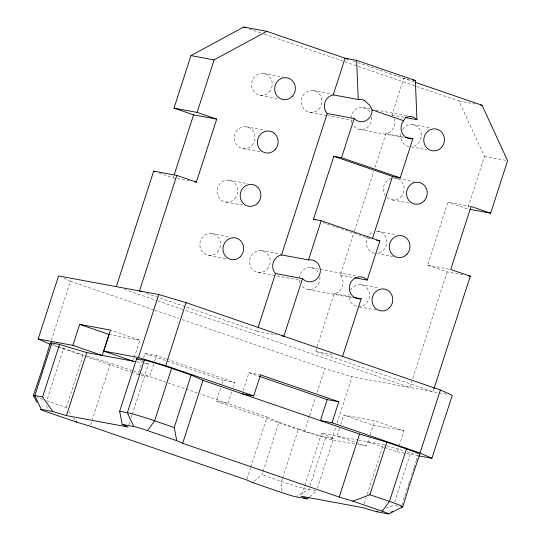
<?xml version="1.0" encoding="UTF-8"?>
<svg xmlns="http://www.w3.org/2000/svg" width="541" height="541" viewBox="0 0 541 541"><rect width="100%" height="100%" fill="white"/><g stroke="black" fill="none" stroke-linecap="round" stroke-linejoin="round"><path stroke-width="0.41" stroke-dasharray="2.71 2.03" d="M51.327 340.248L70.391 281.232L62.979 277.925M53.072 344.401A22.1 1.082 17.9 0 0 63.676 348.316L46.715 400.82L66.286 407.542L67.639 409.469M66.286 407.542L83.246 355.031L84.951 355.538M90.678 424.611L91.443 422.25M91.95 420.675L110.52 363.18L132.531 370.741M159.142 173.019L173.228 177.854L174.006 175.46M133.559 359.609L134.067 358.054M134.317 357.276L139.842 340.161L110.492 330.084M131.747 372.296L138.09 374.473L142.364 361.253M143.615 357.364L144.873 353.469L156.437 355.613L166.019 358.906M128.893 424.671L129.908 421.52M131.179 417.578L131.943 415.218M132.2 414.426L148.477 364.025L144.772 362.369M153.671 364.174L149.654 376.617L138.09 374.473M154.679 361.057L156.437 355.613M354.815 444.019L331.687 439.732L304.407 431.59L216.359 401.348L220.884 387.349M221.884 384.238L223.142 380.35L234.706 382.487L233.198 387.16M231.69 391.826L227.923 403.491L216.359 401.348M146.665 293.405L256.88 331.248L257.658 328.847M243.166 390.643L248.948 372.749L260.512 374.893M246.96 479.15L250.517 468.127M250.774 467.336L267.058 416.928L199.967 393.895M254.277 481.199L261.952 474.728L262.804 472.104M263.014 471.448L278.913 422.223L267.058 416.928M434.017 388.512L432.983 391.718L315.579 351.407L316.877 347.403M317.134 346.598L334.21 293.729A11.05 10.333 -79.5 0 0 342.507 286.223A11.05 10.333 -79.5 0 0 340.235 275.085L354.247 231.697M354.504 230.899L373.703 171.45M375.001 167.433L385.902 133.688A11.05 10.333 -79.5 0 0 393.97 118.337M392.421 115.632A11.05 10.333 -79.5 0 0 391.927 115.037L403.769 78.371L408.726 79.284M282.368 478.826L281.523 481.449L281.983 492.662M282.578 478.17L298.476 428.939A22.1 1.082 17.9 0 0 325.756 437.087L333.466 438.514L317.445 488.104M304.407 431.59L309.303 416.435M309.56 415.637L315.484 397.29M317.033 392.502L324.762 368.577L352.035 376.725L447.434 394.396M301.763 494.657L321.604 433.226L358.122 439.989M309.222 488.286L308.796 489.598L296.353 496.34M310.067 485.656L325.756 437.087M331.687 439.732L335.548 427.769M337.097 422.988L352.035 376.725M339.538 428.303L337.023 436.08L366.379 446.163L369.118 437.906M340.796 424.415L343.812 415.075L374.642 420.79L403.999 430.873L399.474 444.871M370.125 434.795L374.642 420.79M462.859 274.828L447.164 271.92L427.6 265.198L447.948 202.192L470.251 206.324M364.201 503.718L366.237 497.422M367.251 494.271L383.278 444.648L384.982 445.162M447.164 271.92L409.855 387.437L184.941 310.203M416.658 86.452L458.91 100.957L484.472 156.403L467.519 208.914L447.948 202.192M384.523 447.515L397.209 451.87L398.467 447.982M394.66 502.021L410.558 452.797L415.373 453.689M401.726 505.422L403.004 501.48M403.424 500.168L406.392 490.978M406.602 490.322L408.516 484.418M408.726 483.762L410.423 478.508M411.478 475.228L413.811 468.012M414.027 467.35L415.934 461.446M416.144 460.79L417.841 455.536M309.723 496.739L316.505 491.025L308.796 489.598A22.1 1.082 17.9 0 1 281.523 481.449L261.952 474.728M381.452 509.893L382.074 509.656M386.085 508.141L393.598 505.308L400.536 506.592M458.91 100.957L475.431 104.021M263.305 73.448L283.126 77.12M313.002 90.516L331.904 94.006M362.707 107.578L370.984 109.113M375.948 110.026L406.575 115.693M391.927 115.037L404.032 117.282M260.471 95.358L277.817 98.57M412.404 124.646L430.575 128.014M310.169 112.42L326.595 115.47M327.42 115.618L352.063 120.183M385.902 133.688L403.89 137.022M359.866 129.488L403.403 137.556M484.472 156.403L506.775 160.535M411.221 146.861L426.91 149.769M246.074 126.797L265.07 130.313M243.24 148.707L260.586 151.92M395.173 177.996L397.649 178.449M398.474 178.604L414.169 181.512M392.333 199.906L410.511 203.267M228.843 180.139L247.839 183.663M173.228 177.854L176.535 178.462M177.36 178.618L189.749 180.91M226.01 202.05L243.355 205.262M377.943 231.338L396.113 234.706M376.759 253.56L393.28 256.617M427.6 265.198L450.727 269.486M211.612 233.489L229.783 236.857M261.31 250.557L281.029 254.209M311.014 267.619L356.194 275.991M340.235 275.085L353.314 277.506M208.779 255.399L226.95 258.767M360.712 284.688L378.883 288.055M258.476 272.468L301.188 280.38M334.21 293.729L351.38 296.914M308.174 289.53L353.354 297.902M359.528 306.903L376.049 309.966M256.88 331.248L276.505 334.886M315.579 351.407L334.385 354.889M109.005 334.453L139.842 340.161M136.914 361.882L141.735 362.774M144.623 363.309L148.477 364.025M403.999 430.873L373.162 425.158L343.812 415.075M358.933 440.137L383.278 444.648M415.853 453.777L416.34 453.872M358.115 444.628L366.379 446.163M397.209 451.87L405.473 453.405M406.298 453.554L417.862 455.698M87.223 356.221L110.52 363.18M386.687 445.669L403.735 450.761M407.143 451.782L410.558 452.797M353.002 60.937L356.965 62.296M357.763 62.567L414.149 81.934M249.252 28.964L261.215 33.075M264.4 34.164L344.117 61.539M344.915 61.816L415.86 86.175M322.984 222.574L371.369 239.19M124.329 289.388L157.025 300.62M157.823 300.891L184.143 309.932M70.391 281.232L154.117 309.979M154.915 310.257L178.834 318.466M182.026 319.562L324.762 368.577M248.948 372.749L259.328 376.32M166.817 359.177L234.706 382.487M144.873 353.469L223.142 380.35M367.86 441.794L383.725 447.245M133.755 371.16L139.869 373.256M141.093 373.675L167.223 382.649M168.021 382.927L199.169 393.618M63.676 348.316L83.246 355.031M278.913 422.223L298.476 428.939M50.834 344.509L57.177 346.693M57.975 346.964L84.153 355.951M84.944 356.221L130.949 372.025M321.604 433.226L333.466 438.514M140.329 360.387L141.066 360.719M141.81 361.043L142.547 361.374M68.998 411.397L71.71 415.258M73.596 417.936L75.023 419.972M46.918 405.628L47.047 408.834M299.978 282.916A11.05 10.333 -79.5 0 1 305.408 268.6A11.05 10.333 -79.5 0 1 318.913 273.53M319.9 277.269A11.05 10.333 -79.5 0 1 313.435 288.711A11.05 10.333 -79.5 0 1 301.452 285.594M351.67 122.875A11.05 10.333 -79.5 0 1 357.101 108.558A11.05 10.333 -79.5 0 1 370.599 113.482M371.593 117.228A11.05 10.333 -79.5 0 1 365.128 128.67A11.05 10.333 -79.5 0 1 353.145 125.553M350.453 290.132A11.05 10.333 -79.5 0 1 367.731 289.036A11.05 10.333 -79.5 0 1 361.489 306.362A11.05 10.333 -79.5 0 1 349.128 293.81M376.286 231.284A11.05 10.333 -79.5 0 1 386.862 241.381A11.05 10.333 -79.5 0 1 377.503 253.242M374.561 253.168A11.05 10.333 -79.5 0 1 366.189 243.213A11.05 10.333 -79.5 0 1 373.378 231.873M402.551 129.421A11.05 10.333 -79.5 0 1 419.958 129.867A11.05 10.333 -79.5 0 1 411.965 146.55M409.023 146.476A11.05 10.333 -79.5 0 1 400.982 132.998M42.725 399.42A22.1 1.082 17.9 0 1 37.268 397.378M267.213 269.12A11.05 10.333 -79.5 0 0 262.581 250.794A11.05 10.333 -79.5 0 0 249.888 264.617A11.05 10.333 -79.5 0 0 267.213 269.12M318.906 109.079A11.05 10.333 -79.5 0 0 314.274 90.753A11.05 10.333 -79.5 0 0 301.58 104.575A11.05 10.333 -79.5 0 0 318.906 109.079M400.529 197.107A11.05 10.333 -79.5 0 0 397.148 178.449A11.05 10.333 -79.5 0 0 383.583 191.291A11.05 10.333 -79.5 0 0 400.529 197.107M269.202 92.011A11.05 10.333 -79.5 0 0 264.569 73.684A11.05 10.333 -79.5 0 0 251.883 87.507A11.05 10.333 -79.5 0 0 269.202 92.011M251.971 145.36A11.05 10.333 -79.5 0 0 247.338 127.034A11.05 10.333 -79.5 0 0 234.652 140.856A11.05 10.333 -79.5 0 0 251.971 145.36M234.74 198.709A11.05 10.333 -79.5 0 0 230.108 180.383A11.05 10.333 -79.5 0 0 217.421 194.199A11.05 10.333 -79.5 0 0 234.74 198.709M217.509 252.052A11.05 10.333 -79.5 0 0 212.877 233.732A11.05 10.333 -79.5 0 0 200.19 247.548A11.05 10.333 -79.5 0 0 217.509 252.052"/><path stroke-width="0.81" d="M50.354 342.967L42.266 369.131L33.4 395.478L36.964 402.436M402.768 506.789L410.862 480.624L419.728 454.278M50.043 344.238L38.181 338.95L58.536 275.937L158.75 294.507L186.03 302.656L440.394 390L452.256 395.288L431.901 458.301L418.687 455.853M135.953 361.699L86.803 352.597L59.53 344.448L51.821 343.021L34.861 395.532A22.1 1.082 17.9 0 0 34.381 396.134M419.343 454.372A22.1 1.082 17.9 0 0 406.406 448.935L386.842 442.213L359.562 434.071L203.031 380.316L191.176 375.028L171.605 368.306A22.1 1.082 17.9 0 0 144.332 360.157L136.623 358.73L119.662 411.241L122.198 424.387L128.129 427.032L66.455 415.603L52.815 411.532L42.57 396.959L59.53 344.448M38.181 338.95L72.873 345.374L79.655 324.37L110.492 330.084L103.71 351.089L133.059 361.165M66.455 415.603L86.803 352.597M116.349 286.649L153.664 171.132L176.792 175.419L196.356 182.134L216.711 119.128L197.14 112.413L174.013 108.126L190.973 55.615L243.673 27.05L266.801 31.337L348.242 59.3M174.263 174.662L193.583 114.848L216.711 119.128M176.792 175.419L139.477 290.936L141.877 291.755M197.14 112.413L214.101 59.902L266.801 31.337M103.71 351.089L138.401 357.513L158.75 294.507M144.332 360.157L127.372 412.668L133.762 426.531A11.05 0.541 17.9 0 1 147.402 430.602L176.751 440.678L182.682 443.322L339.214 497.078L352.854 501.149L382.203 511.231A11.05 0.541 17.9 0 1 388.127 513.876L376.57 511.732L362.93 507.661L301.256 496.232L307.187 498.883L308.897 497.436M138.401 357.513L165.674 365.662L186.03 302.656M171.605 368.306L154.645 420.817L147.402 430.602M176.751 440.678L174.216 427.532L191.176 375.028M182.682 443.322L203.031 380.316M258.172 327.244L275.511 273.577A11.05 10.333 -79.5 0 1 273.239 262.432A11.05 10.333 -79.5 0 1 281.53 254.926L327.204 113.529A11.05 10.333 -79.5 0 1 324.931 102.391A11.05 10.333 -79.5 0 1 333.222 94.885L345.07 58.212L356.634 60.355L415.332 80.508L416.949 119.676L405.649 117.58M242.165 393.753L253.729 395.897L260.512 374.893L338.781 401.767L331.991 422.771L320.434 420.627L327.217 399.63L338.781 401.767M315.051 219.849L313.462 219.301L333.817 156.295L341.527 157.722L400.225 177.881L412.884 138.685A11.05 10.333 -79.5 0 1 402.288 133.296A11.05 10.333 -79.5 0 1 403.633 120.717L372.032 109.87A17.021 10.664 36.5 0 0 369.557 105.164L364.803 100.788M281.53 254.926L308.512 259.923A11.05 10.333 -79.5 0 1 319.785 274.152A11.05 10.333 -79.5 0 1 302.493 278.574L283.863 336.245L282.226 335.947M308.512 259.923L321.171 220.728L379.877 240.887L367.217 280.082A11.05 10.333 -79.5 0 0 349.919 284.498A11.05 10.333 -79.5 0 0 361.192 298.727L342.561 356.404M341.527 157.722L354.186 118.533A11.05 10.333 -79.5 0 0 365.797 120.765A11.05 10.333 -79.5 0 0 372.032 109.87M372.424 238.662L392.516 176.454L400.225 177.881M339.214 497.078L359.562 434.071M352.854 501.149L369.882 494.724L386.842 442.213M406.406 448.935L389.446 501.439L382.203 511.231M434.017 388.512L470.291 276.201L450.727 269.486L471.076 206.473L490.646 213.195L507.6 160.691L482.038 105.245L414.954 82.205M431.901 458.301L420.046 453.006L440.394 390M42.57 396.959L34.861 395.532L41.251 409.388A11.05 0.541 17.9 0 0 47.182 412.039L76.531 422.115L90.171 426.186L246.703 479.941L252.633 482.586L253.316 482.011M391.055 512.286L392.523 511.495M406.575 117.126L410.315 116.416M388.857 513.896L402.673 506.87M376.57 511.732L377.821 511.259M412.857 80.048L415.332 80.508M480.388 104.94L482.038 105.245M190.973 55.615L214.101 59.902M333.222 94.885L358.25 99.517L356.634 60.355M327.204 113.529L354.186 118.533M405.527 137.326L412.884 138.685M469.994 209.367L490.646 213.195M194.706 181.83L196.356 182.134M313.462 219.301L321.171 220.728M376.793 240.319L379.877 240.887M468.641 275.896L470.291 276.201M354.95 277.81L367.217 280.082M275.511 273.577L302.493 278.574M353.834 297.367L361.192 298.727M119.662 411.241L127.372 412.668A22.1 1.082 17.9 0 1 154.645 420.817L174.216 427.532M41.251 409.388L52.815 411.532M122.198 424.387L133.762 426.531M307.187 498.883L295.623 496.739A11.05 0.541 17.9 0 1 281.983 492.662L252.633 482.586M243.673 27.05L246.067 27.868M333.817 156.295L392.516 176.454M174.013 108.126L193.583 114.848M153.664 171.132L155.226 171.673M259.328 376.32L327.217 399.63M79.655 324.37L109.005 334.453L102.222 355.451L72.873 345.374M165.674 365.662L253.729 395.897M331.991 422.771L420.046 453.006M369.882 494.724L389.446 501.439A22.1 1.082 17.9 0 1 401.307 506.734M136.623 358.73L138.104 359.393M75.781 421.04L76.531 422.115M358.27 99.551A8.514 5.336 36.5 0 1 364.823 100.714M410.281 116.322A8.514 5.336 36.5 0 1 416.928 119.689M50.793 343.339A22.1 1.082 17.9 0 1 51.821 343.021M403.687 120.744A16.304 10.218 36.5 0 1 406.528 117.079M389.736 307.538A11.05 10.333 -79.5 0 0 385.104 289.212A11.05 10.333 -79.5 0 0 372.418 303.034A11.05 10.333 -79.5 0 0 389.736 307.538M406.967 254.189A11.05 10.333 -79.5 0 0 402.335 235.862A11.05 10.333 -79.5 0 0 389.648 249.685A11.05 10.333 -79.5 0 0 406.967 254.189M424.198 200.846A11.05 10.333 -79.5 0 0 419.566 182.52A11.05 10.333 -79.5 0 0 406.879 196.336A11.05 10.333 -79.5 0 0 424.198 200.846M441.429 147.497A11.05 10.333 -79.5 0 0 436.797 129.171A11.05 10.333 -79.5 0 0 424.11 142.986A11.05 10.333 -79.5 0 0 441.429 147.497M292.329 96.298A11.05 10.333 -79.5 0 0 287.697 77.972A11.05 10.333 -79.5 0 0 275.011 91.787A11.05 10.333 -79.5 0 0 292.329 96.298M275.099 149.641A11.05 10.333 -79.5 0 0 270.466 131.321A11.05 10.333 -79.5 0 0 257.78 145.137A11.05 10.333 -79.5 0 0 275.099 149.641M257.868 202.99A11.05 10.333 -79.5 0 0 253.235 184.664A11.05 10.333 -79.5 0 0 240.549 198.486A11.05 10.333 -79.5 0 0 257.868 202.99M240.637 256.339A11.05 10.333 -79.5 0 0 236.004 238.013A11.05 10.333 -79.5 0 0 223.318 251.835A11.05 10.333 -79.5 0 0 240.637 256.339"/></g></svg>
